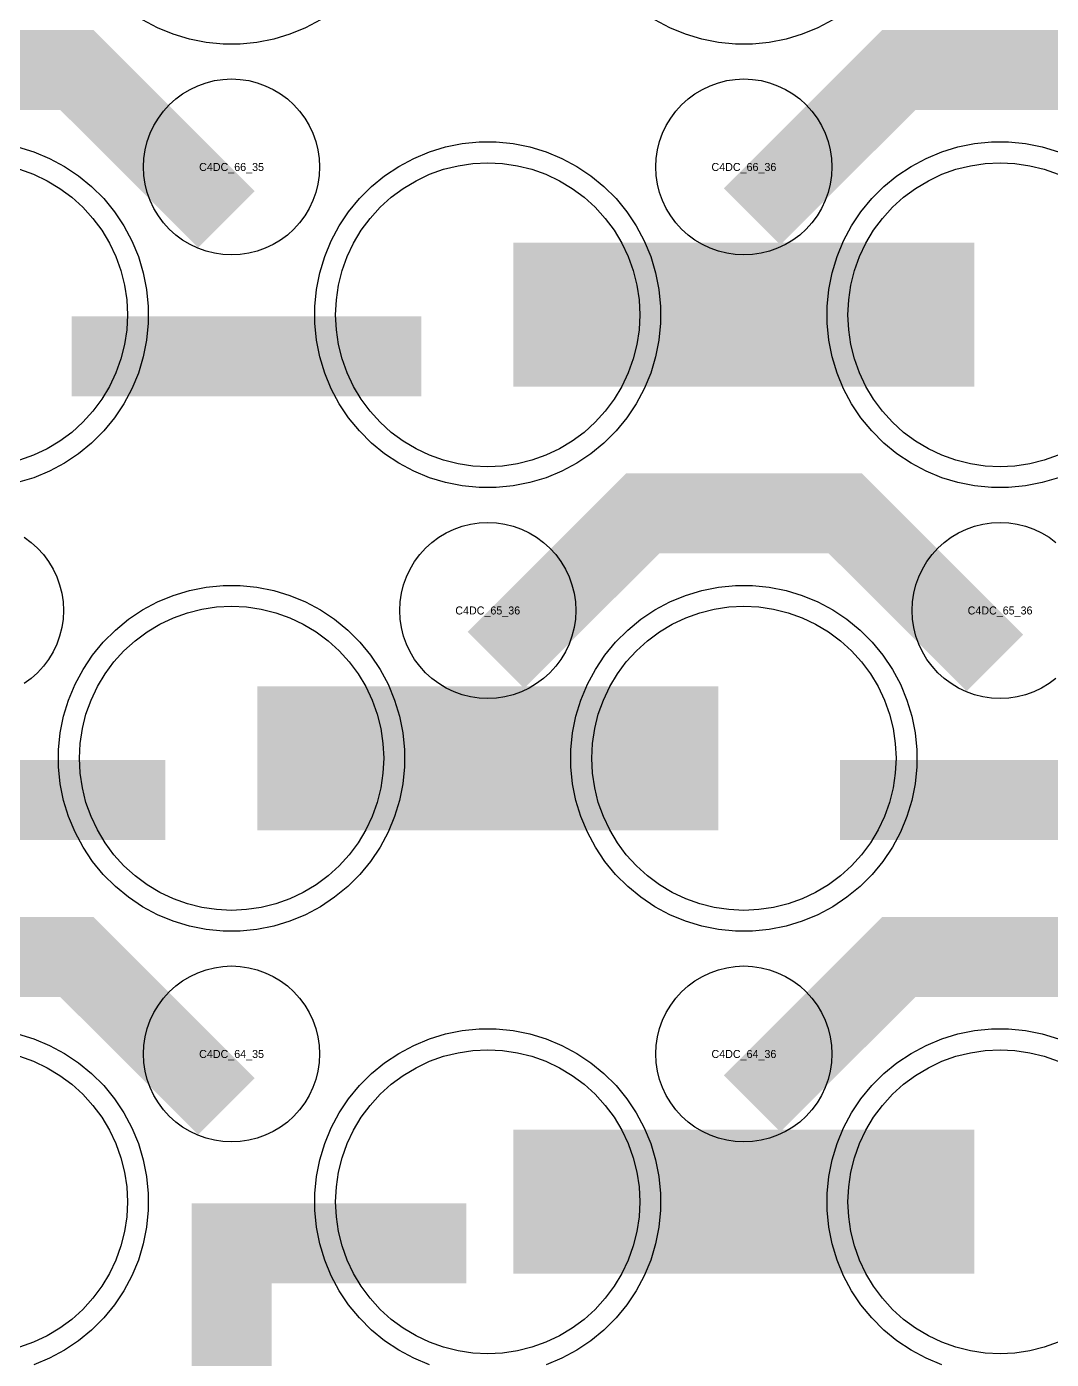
# Model space of a CAD drawing. Extents: x -11880 to 11880, y -14992 to 14992.
# Drawn here: x -624 to -304, y -6020.7 to -5604.3 of the extents above; entities that cross this region are included whole.
import ezdxf
from ezdxf.enums import TextEntityAlignment as Align

# ---------------------------------------------------------------- set-up
doc = ezdxf.new("R2010")
doc.units = 0
doc.header["$MEASUREMENT"] = 0
for name, color, linetype in [('GDS_775_DT_237', 138, 'CONTINUOUS'), ('RDL1_FS', 34, 'CONTINUOUS'), ('RDL_BS', 160, 'CONTINUOUS')]:
    doc.layers.add(name, color=color, linetype=linetype)

msp = doc.modelspace()

# ---------------------------------------------------------------- linework, layer by layer
at = {"layer": 'RDL1_FS', "color": 241, "true_color": 0xf7abae}
for points in [[(-626.209, -5648.871), (-621.819, -5650.443), (-617.605, -5652.435), (-613.605, -5654.833), (-609.86, -5657.611), (-606.406, -5660.741), (-603.276, -5664.195), (-600.498, -5667.94), (-598.1, -5671.94), (-596.108, -5676.154), (-594.536, -5680.544), (-593.404, -5685.067), (-592.72, -5689.678), (-592.491, -5694.335), (-592.72, -5698.992), (-593.404, -5703.603), (-594.536, -5708.126), (-596.108, -5712.516), (-598.1, -5716.73), (-600.498, -5720.73), (-603.276, -5724.475), (-606.406, -5727.929), (-609.86, -5731.059), (-613.605, -5733.837), (-617.605, -5736.235), (-621.819, -5738.227), (-626.209, -5739.799)], [(-301.819, -5738.227), (-306.209, -5739.799), (-310.732, -5740.931), (-315.343, -5741.615), (-320, -5741.844), (-324.657, -5741.615), (-329.268, -5740.931), (-333.791, -5739.799), (-338.181, -5738.227), (-342.395, -5736.235), (-346.395, -5733.837), (-350.14, -5731.059), (-353.594, -5727.929), (-356.724, -5724.475), (-359.502, -5720.73), (-361.9, -5716.73), (-363.892, -5712.516), (-365.464, -5708.126), (-366.596, -5703.603), (-367.28, -5698.992), (-367.509, -5694.335), (-367.28, -5689.678), (-366.596, -5685.067), (-365.464, -5680.544), (-363.892, -5676.154), (-361.9, -5671.94), (-359.502, -5667.94), (-356.724, -5664.195), (-353.594, -5660.741), (-350.14, -5657.611), (-346.395, -5654.833), (-342.395, -5652.435), (-338.181, -5650.443), (-333.791, -5648.871), (-329.268, -5647.739), (-324.657, -5647.055), (-320, -5646.826), (-315.343, -5647.055), (-310.732, -5647.739), (-306.209, -5648.871), (-301.819, -5650.443)], [(-626.209, -5926.001), (-621.819, -5927.573), (-617.605, -5929.565), (-613.605, -5931.963), (-609.86, -5934.741), (-606.406, -5937.871), (-603.276, -5941.325), (-600.498, -5945.07), (-598.1, -5949.07), (-596.108, -5953.284), (-594.536, -5957.674), (-593.404, -5962.197), (-592.72, -5966.808), (-592.491, -5971.465), (-592.72, -5976.122), (-593.404, -5980.733), (-594.536, -5985.256), (-596.108, -5989.646), (-598.1, -5993.86), (-600.498, -5997.86), (-603.276, -6001.605), (-606.406, -6005.059), (-609.86, -6008.189), (-613.605, -6010.967), (-617.605, -6013.365), (-621.819, -6015.357), (-626.209, -6016.929)]]:
    msp.add_lwpolyline(points, dxfattribs=at)
for points in [[(-480, -5741.844), (-484.657, -5741.615), (-489.268, -5740.931), (-493.791, -5739.799), (-498.181, -5738.227), (-502.395, -5736.235), (-506.395, -5733.837), (-510.14, -5731.059), (-513.594, -5727.929), (-516.724, -5724.475), (-519.502, -5720.73), (-521.9, -5716.73), (-523.892, -5712.516), (-525.464, -5708.126), (-526.596, -5703.603), (-527.28, -5698.992), (-527.509, -5694.335), (-527.28, -5689.678), (-526.596, -5685.067), (-525.464, -5680.544), (-523.892, -5676.154), (-521.9, -5671.94), (-519.502, -5667.94), (-516.724, -5664.195), (-513.594, -5660.741), (-510.14, -5657.611), (-506.395, -5654.833), (-502.395, -5652.435), (-498.181, -5650.443), (-493.791, -5648.871), (-489.268, -5647.739), (-484.657, -5647.055), (-480, -5646.826), (-475.343, -5647.055), (-470.732, -5647.739), (-466.209, -5648.871), (-461.819, -5650.443), (-457.605, -5652.435), (-453.605, -5654.833), (-449.86, -5657.611), (-446.406, -5660.741), (-443.276, -5664.195), (-440.498, -5667.94), (-438.1, -5671.94), (-436.108, -5676.154), (-434.536, -5680.544), (-433.404, -5685.067), (-432.72, -5689.678), (-432.491, -5694.335), (-432.72, -5698.992), (-433.404, -5703.603), (-434.536, -5708.126), (-436.108, -5712.516), (-438.1, -5716.73), (-440.498, -5720.73), (-443.276, -5724.475), (-446.406, -5727.929), (-449.86, -5731.059), (-453.605, -5733.837), (-457.605, -5736.235), (-461.819, -5738.227), (-466.209, -5739.799), (-470.732, -5740.931), (-475.343, -5741.615)], [(-560, -5880.409), (-564.657, -5880.18), (-569.268, -5879.496), (-573.791, -5878.364), (-578.181, -5876.792), (-582.395, -5874.8), (-586.395, -5872.402), (-590.14, -5869.624), (-593.594, -5866.494), (-596.724, -5863.04), (-599.502, -5859.295), (-601.9, -5855.295), (-603.892, -5851.081), (-605.464, -5846.691), (-606.596, -5842.168), (-607.28, -5837.557), (-607.509, -5832.9), (-607.28, -5828.243), (-606.596, -5823.632), (-605.464, -5819.109), (-603.892, -5814.719), (-601.9, -5810.505), (-599.502, -5806.505), (-596.724, -5802.76), (-593.594, -5799.306), (-590.14, -5796.176), (-586.395, -5793.398), (-582.395, -5791), (-578.181, -5789.008), (-573.791, -5787.436), (-569.268, -5786.304), (-564.657, -5785.62), (-560, -5785.391), (-555.343, -5785.62), (-550.732, -5786.304), (-546.209, -5787.436), (-541.819, -5789.008), (-537.605, -5791), (-533.605, -5793.398), (-529.86, -5796.176), (-526.406, -5799.306), (-523.276, -5802.76), (-520.498, -5806.505), (-518.1, -5810.505), (-516.108, -5814.719), (-514.536, -5819.109), (-513.404, -5823.632), (-512.72, -5828.243), (-512.491, -5832.9), (-512.72, -5837.557), (-513.404, -5842.168), (-514.536, -5846.691), (-516.108, -5851.081), (-518.1, -5855.295), (-520.498, -5859.295), (-523.276, -5863.04), (-526.406, -5866.494), (-529.86, -5869.624), (-533.605, -5872.402), (-537.605, -5874.8), (-541.819, -5876.792), (-546.209, -5878.364), (-550.732, -5879.496), (-555.343, -5880.18)], [(-400, -5880.409), (-404.657, -5880.18), (-409.268, -5879.496), (-413.791, -5878.364), (-418.181, -5876.792), (-422.395, -5874.8), (-426.395, -5872.402), (-430.14, -5869.624), (-433.594, -5866.494), (-436.724, -5863.04), (-439.502, -5859.295), (-441.9, -5855.295), (-443.892, -5851.081), (-445.464, -5846.691), (-446.596, -5842.168), (-447.28, -5837.557), (-447.509, -5832.9), (-447.28, -5828.243), (-446.596, -5823.632), (-445.464, -5819.109), (-443.892, -5814.719), (-441.9, -5810.505), (-439.502, -5806.505), (-436.724, -5802.76), (-433.594, -5799.306), (-430.14, -5796.176), (-426.395, -5793.398), (-422.395, -5791), (-418.181, -5789.008), (-413.791, -5787.436), (-409.268, -5786.304), (-404.657, -5785.62), (-400, -5785.391), (-395.343, -5785.62), (-390.732, -5786.304), (-386.209, -5787.436), (-381.819, -5789.008), (-377.605, -5791), (-373.605, -5793.398), (-369.86, -5796.176), (-366.406, -5799.306), (-363.276, -5802.76), (-360.498, -5806.505), (-358.1, -5810.505), (-356.108, -5814.719), (-354.536, -5819.109), (-353.404, -5823.632), (-352.72, -5828.243), (-352.491, -5832.9), (-352.72, -5837.557), (-353.404, -5842.168), (-354.536, -5846.691), (-356.108, -5851.081), (-358.1, -5855.295), (-360.498, -5859.295), (-363.276, -5863.04), (-366.406, -5866.494), (-369.86, -5869.624), (-373.605, -5872.402), (-377.605, -5874.8), (-381.819, -5876.792), (-386.209, -5878.364), (-390.732, -5879.496), (-395.343, -5880.18)]]:
    msp.add_lwpolyline(points, close=True, dxfattribs=at)
for points in [[(-471.998, -5694.335, 45, 45, 0), (-399.998, -5694.335, 45, 45, 0)], [(-399.998, -5694.335, 45, 45, 0), (-327.998, -5694.335, 45, 45, 0)], [(-551.998, -5832.9, 45, 45, 0), (-479.998, -5832.9, 45, 45, 0)], [(-479.998, -5832.9, 45, 45, 0), (-407.998, -5832.9, 45, 45, 0)]]:
    msp.add_lwpolyline(points, format="xyseb", dxfattribs=at)
at = {"layer": 'RDL1_FS'}
msp.add_lwpolyline([(-480, -6018.974), (-484.657, -6018.745), (-489.268, -6018.061), (-493.791, -6016.929), (-498.181, -6015.357), (-502.395, -6013.365), (-506.395, -6010.967), (-510.14, -6008.189), (-513.594, -6005.059), (-516.724, -6001.605), (-519.502, -5997.86), (-521.9, -5993.86), (-523.892, -5989.646), (-525.464, -5985.256), (-526.596, -5980.733), (-527.28, -5976.122), (-527.509, -5971.465), (-527.28, -5966.808), (-526.596, -5962.197), (-525.464, -5957.674), (-523.892, -5953.284), (-521.9, -5949.07), (-519.502, -5945.07), (-516.724, -5941.325), (-513.594, -5937.871), (-510.14, -5934.741), (-506.395, -5931.963), (-502.395, -5929.565), (-498.181, -5927.573), (-493.791, -5926.001), (-489.268, -5924.869), (-484.657, -5924.185), (-480, -5923.956), (-475.343, -5924.185), (-470.732, -5924.869), (-466.209, -5926.001), (-461.819, -5927.573), (-457.605, -5929.565), (-453.605, -5931.963), (-449.86, -5934.741), (-446.406, -5937.871), (-443.276, -5941.325), (-440.498, -5945.07), (-438.1, -5949.07), (-436.108, -5953.284), (-434.536, -5957.674), (-433.404, -5962.197), (-432.72, -5966.808), (-432.491, -5971.465), (-432.72, -5976.122), (-433.404, -5980.733), (-434.536, -5985.256), (-436.108, -5989.646), (-438.1, -5993.86), (-440.498, -5997.86), (-443.276, -6001.605), (-446.406, -6005.059), (-449.86, -6008.189), (-453.605, -6010.967), (-457.605, -6013.365), (-461.819, -6015.357), (-466.209, -6016.929), (-470.732, -6018.061), (-475.343, -6018.745)], close=True, dxfattribs=at)
msp.add_lwpolyline([(-301.819, -6015.357), (-306.209, -6016.929), (-310.732, -6018.061), (-315.343, -6018.745), (-320, -6018.974), (-324.657, -6018.745), (-329.268, -6018.061), (-333.791, -6016.929), (-338.181, -6015.357), (-342.395, -6013.365), (-346.395, -6010.967), (-350.14, -6008.189), (-353.594, -6005.059), (-356.724, -6001.605), (-359.502, -5997.86), (-361.9, -5993.86), (-363.892, -5989.646), (-365.464, -5985.256), (-366.596, -5980.733), (-367.28, -5976.122), (-367.509, -5971.465), (-367.28, -5966.808), (-366.596, -5962.197), (-365.464, -5957.674), (-363.892, -5953.284), (-361.9, -5949.07), (-359.502, -5945.07), (-356.724, -5941.325), (-353.594, -5937.871), (-350.14, -5934.741), (-346.395, -5931.963), (-342.395, -5929.565), (-338.181, -5927.573), (-333.791, -5926.001), (-329.268, -5924.869), (-324.657, -5924.185), (-320, -5923.956), (-315.343, -5924.185), (-310.732, -5924.869), (-306.209, -5926.001), (-301.819, -5927.573)], dxfattribs=at)
for points in [[(-471.998, -5971.465, 45, 45, 0), (-399.998, -5971.465, 45, 45, 0)], [(-399.998, -5971.465, 45, 45, 0), (-327.998, -5971.465, 45, 45, 0)]]:
    msp.add_lwpolyline(points, format="xyseb", dxfattribs=at)
at = {"layer": 'RDL_BS'}
for points in [[(-532.223, -5602.153), (-536.885, -5604.645), (-541.795, -5606.676), (-546.835, -5608.207), (-552.062, -5609.253), (-557.356, -5609.77), (-562.644, -5609.77), (-567.938, -5609.253), (-573.165, -5608.207), (-578.205, -5606.676), (-583.115, -5604.645), (-587.777, -5602.153)], [(-372.223, -5602.153), (-376.885, -5604.645), (-381.795, -5606.676), (-386.835, -5608.207), (-392.062, -5609.253), (-397.356, -5609.77), (-402.644, -5609.77), (-407.938, -5609.253), (-413.165, -5608.207), (-418.205, -5606.676), (-423.115, -5604.645), (-427.777, -5602.153)], [(-302.557, -5807.966), (-304.72, -5809.569), (-307.044, -5810.962), (-309.481, -5812.114), (-312.016, -5813.021), (-314.635, -5813.678), (-317.307, -5814.074), (-320, -5814.206), (-322.693, -5814.074), (-325.365, -5813.678), (-327.984, -5813.021), (-330.519, -5812.114), (-332.956, -5810.962), (-335.28, -5809.569), (-337.443, -5807.966), (-339.442, -5806.154), (-341.254, -5804.155), (-342.857, -5801.992), (-344.25, -5799.668), (-345.402, -5797.231), (-346.309, -5794.696), (-346.966, -5792.077), (-347.362, -5789.405), (-347.494, -5786.712), (-347.362, -5784.019), (-346.966, -5781.347), (-346.309, -5778.728), (-345.402, -5776.193), (-344.25, -5773.756), (-342.857, -5771.432), (-341.254, -5769.269), (-339.442, -5767.27), (-337.443, -5765.458), (-335.28, -5763.855), (-332.956, -5762.462), (-330.519, -5761.31), (-327.984, -5760.403), (-325.365, -5759.746), (-322.693, -5759.35), (-320, -5759.218), (-317.307, -5759.35), (-314.635, -5759.746), (-312.016, -5760.403), (-309.481, -5761.31), (-307.044, -5762.462), (-304.72, -5763.855), (-302.557, -5765.458)], [(-624.72, -5763.855), (-622.557, -5765.458), (-620.558, -5767.27), (-618.746, -5769.269), (-617.143, -5771.432), (-615.75, -5773.756), (-614.598, -5776.193), (-613.691, -5778.728), (-613.034, -5781.347), (-612.638, -5784.019), (-612.506, -5786.712), (-612.638, -5789.405), (-613.034, -5792.077), (-613.691, -5794.696), (-614.598, -5797.231), (-615.75, -5799.668), (-617.143, -5801.992), (-618.746, -5804.155), (-620.558, -5806.154), (-622.557, -5807.966), (-624.72, -5809.569)], [(-498.205, -6022.371), (-503.115, -6020.34), (-507.777, -6017.848), (-512.191, -6014.901), (-516.292, -6011.539), (-520.074, -6007.757), (-523.436, -6003.656), (-526.383, -5999.242), (-528.875, -5994.58), (-530.906, -5989.67), (-532.437, -5984.63), (-533.483, -5979.403), (-534, -5974.109), (-534, -5968.821), (-533.483, -5963.527), (-532.437, -5958.3), (-530.906, -5953.26), (-528.875, -5948.35), (-526.383, -5943.688), (-523.436, -5939.274), (-520.074, -5935.173), (-516.292, -5931.391), (-512.191, -5928.029), (-507.777, -5925.082), (-503.115, -5922.59), (-498.205, -5920.559), (-493.165, -5919.028), (-487.938, -5917.982), (-482.644, -5917.465), (-477.356, -5917.465), (-472.062, -5917.982), (-466.835, -5919.028), (-461.795, -5920.559), (-456.885, -5922.59), (-452.223, -5925.082), (-447.809, -5928.029), (-443.708, -5931.391), (-439.926, -5935.173), (-436.564, -5939.274), (-433.617, -5943.688), (-431.125, -5948.35), (-429.094, -5953.26), (-427.563, -5958.3), (-426.517, -5963.527), (-426, -5968.821), (-426, -5974.109), (-426.517, -5979.403), (-427.563, -5984.63), (-429.094, -5989.67), (-431.125, -5994.58), (-433.617, -5999.242), (-436.564, -6003.656), (-439.926, -6007.757), (-443.708, -6011.539), (-447.809, -6014.901), (-452.223, -6017.848), (-456.885, -6020.34), (-461.795, -6022.371)], [(-338.205, -6022.371), (-343.115, -6020.34), (-347.777, -6017.848), (-352.191, -6014.901), (-356.292, -6011.539), (-360.074, -6007.757), (-363.436, -6003.656), (-366.383, -5999.242), (-368.875, -5994.58), (-370.906, -5989.67), (-372.437, -5984.63), (-373.483, -5979.403), (-374, -5974.109), (-374, -5968.821), (-373.483, -5963.527), (-372.437, -5958.3), (-370.906, -5953.26), (-368.875, -5948.35), (-366.383, -5943.688), (-363.436, -5939.274), (-360.074, -5935.173), (-356.292, -5931.391), (-352.191, -5928.029), (-347.777, -5925.082), (-343.115, -5922.59), (-338.205, -5920.559), (-333.165, -5919.028), (-327.938, -5917.982), (-322.644, -5917.465), (-317.356, -5917.465), (-312.062, -5917.982), (-306.835, -5919.028), (-301.795, -5920.559)]]:
    msp.add_lwpolyline(points, dxfattribs=at)
for points in [[(-561.599, -5664.548, 25, 25, 0), (-608.313, -5617.834, 25, 25, 0), (-638.071, -5617.834, 25, 25, 0)], [(-397.438, -5663.649, 25, 25, 0), (-351.623, -5617.834, 25, 25, 0), (-318.07, -5617.834, 25, 25, 0)], [(-241.599, -5664.548, 25, 25, 0), (-288.313, -5617.834, 25, 25, 0), (-318.071, -5617.834, 25, 25, 0)], [(-477.438, -5802.214, 25, 25, 0), (-431.623, -5756.399, 25, 25, 0), (-398.07, -5756.399, 25, 25, 0)], [(-321.599, -5803.113, 25, 25, 0), (-368.313, -5756.399, 25, 25, 0), (-398.071, -5756.399, 25, 25, 0)], [(-561.599, -5941.678, 25, 25, 0), (-608.313, -5894.964, 25, 25, 0), (-638.071, -5894.964, 25, 25, 0)], [(-397.438, -5940.779, 25, 25, 0), (-351.623, -5894.964, 25, 25, 0), (-318.07, -5894.964, 25, 25, 0)], [(-241.599, -5941.678, 25, 25, 0), (-288.313, -5894.964, 25, 25, 0), (-318.071, -5894.964, 25, 25, 0)], [(-560, -6078.75, 25, 25, 0), (-560, -5971.973, 25, 25, 0)], [(-572.5, -5984.473, 25, 25, 0), (-486.667, -5984.473, 25, 25, 0)], [(-532.944, -5984.473, 25, 25, 0), (-491.74, -5984.473, 25, 25, 0)], [(-560, -6002.442, 25, 25, 0), (-560, -6048.062, 25, 25, 0)]]:
    msp.add_lwpolyline(points, format="xyseb", dxfattribs=at)
for points in [[(-560, -5675.641), (-562.693, -5675.509), (-565.365, -5675.113), (-567.984, -5674.456), (-570.519, -5673.549), (-572.956, -5672.397), (-575.28, -5671.004), (-577.443, -5669.401), (-579.442, -5667.589), (-581.254, -5665.59), (-582.857, -5663.427), (-584.25, -5661.103), (-585.402, -5658.666), (-586.309, -5656.131), (-586.966, -5653.512), (-587.362, -5650.84), (-587.494, -5648.147), (-587.362, -5645.454), (-586.966, -5642.782), (-586.309, -5640.163), (-585.402, -5637.628), (-584.25, -5635.191), (-582.857, -5632.867), (-581.254, -5630.704), (-579.442, -5628.705), (-577.443, -5626.893), (-575.28, -5625.29), (-572.956, -5623.897), (-570.519, -5622.745), (-567.984, -5621.838), (-565.365, -5621.181), (-562.693, -5620.785), (-560, -5620.653), (-557.307, -5620.785), (-554.635, -5621.181), (-552.016, -5621.838), (-549.481, -5622.745), (-547.044, -5623.897), (-544.72, -5625.29), (-542.557, -5626.893), (-540.558, -5628.705), (-538.746, -5630.704), (-537.143, -5632.867), (-535.75, -5635.191), (-534.598, -5637.628), (-533.691, -5640.163), (-533.034, -5642.782), (-532.638, -5645.454), (-532.506, -5648.147), (-532.638, -5650.84), (-533.034, -5653.512), (-533.691, -5656.131), (-534.598, -5658.666), (-535.75, -5661.103), (-537.143, -5663.427), (-538.746, -5665.59), (-540.558, -5667.589), (-542.557, -5669.401), (-544.72, -5671.004), (-547.044, -5672.397), (-549.481, -5673.549), (-552.016, -5674.456), (-554.635, -5675.113), (-557.307, -5675.509)], [(-400, -5675.641), (-402.693, -5675.509), (-405.365, -5675.113), (-407.984, -5674.456), (-410.519, -5673.549), (-412.956, -5672.397), (-415.28, -5671.004), (-417.443, -5669.401), (-419.442, -5667.589), (-421.254, -5665.59), (-422.857, -5663.427), (-424.25, -5661.103), (-425.402, -5658.666), (-426.309, -5656.131), (-426.966, -5653.512), (-427.362, -5650.84), (-427.494, -5648.147), (-427.362, -5645.454), (-426.966, -5642.782), (-426.309, -5640.163), (-425.402, -5637.628), (-424.25, -5635.191), (-422.857, -5632.867), (-421.254, -5630.704), (-419.442, -5628.705), (-417.443, -5626.893), (-415.28, -5625.29), (-412.956, -5623.897), (-410.519, -5622.745), (-407.984, -5621.838), (-405.365, -5621.181), (-402.693, -5620.785), (-400, -5620.653), (-397.307, -5620.785), (-394.635, -5621.181), (-392.016, -5621.838), (-389.481, -5622.745), (-387.044, -5623.897), (-384.72, -5625.29), (-382.557, -5626.893), (-380.558, -5628.705), (-378.746, -5630.704), (-377.143, -5632.867), (-375.75, -5635.191), (-374.598, -5637.628), (-373.691, -5640.163), (-373.034, -5642.782), (-372.638, -5645.454), (-372.506, -5648.147), (-372.638, -5650.84), (-373.034, -5653.512), (-373.691, -5656.131), (-374.598, -5658.666), (-375.75, -5661.103), (-377.143, -5663.427), (-378.746, -5665.59), (-380.558, -5667.589), (-382.557, -5669.401), (-384.72, -5671.004), (-387.044, -5672.397), (-389.481, -5673.549), (-392.016, -5674.456), (-394.635, -5675.113), (-397.307, -5675.509)], [(-480, -5814.206), (-482.693, -5814.074), (-485.365, -5813.678), (-487.984, -5813.021), (-490.519, -5812.114), (-492.956, -5810.962), (-495.28, -5809.569), (-497.443, -5807.966), (-499.442, -5806.154), (-501.254, -5804.155), (-502.857, -5801.992), (-504.25, -5799.668), (-505.402, -5797.231), (-506.309, -5794.696), (-506.966, -5792.077), (-507.362, -5789.405), (-507.494, -5786.712), (-507.362, -5784.019), (-506.966, -5781.347), (-506.309, -5778.728), (-505.402, -5776.193), (-504.25, -5773.756), (-502.857, -5771.432), (-501.254, -5769.269), (-499.442, -5767.27), (-497.443, -5765.458), (-495.28, -5763.855), (-492.956, -5762.462), (-490.519, -5761.31), (-487.984, -5760.403), (-485.365, -5759.746), (-482.693, -5759.35), (-480, -5759.218), (-477.307, -5759.35), (-474.635, -5759.746), (-472.016, -5760.403), (-469.481, -5761.31), (-467.044, -5762.462), (-464.72, -5763.855), (-462.557, -5765.458), (-460.558, -5767.27), (-458.746, -5769.269), (-457.143, -5771.432), (-455.75, -5773.756), (-454.598, -5776.193), (-453.691, -5778.728), (-453.034, -5781.347), (-452.638, -5784.019), (-452.506, -5786.712), (-452.638, -5789.405), (-453.034, -5792.077), (-453.691, -5794.696), (-454.598, -5797.231), (-455.75, -5799.668), (-457.143, -5801.992), (-458.746, -5804.155), (-460.558, -5806.154), (-462.557, -5807.966), (-464.72, -5809.569), (-467.044, -5810.962), (-469.481, -5812.114), (-472.016, -5813.021), (-474.635, -5813.678), (-477.307, -5814.074)], [(-560, -5952.771), (-562.693, -5952.639), (-565.365, -5952.243), (-567.984, -5951.586), (-570.519, -5950.679), (-572.956, -5949.527), (-575.28, -5948.134), (-577.443, -5946.531), (-579.442, -5944.719), (-581.254, -5942.72), (-582.857, -5940.557), (-584.25, -5938.233), (-585.402, -5935.796), (-586.309, -5933.261), (-586.966, -5930.642), (-587.362, -5927.97), (-587.494, -5925.277), (-587.362, -5922.584), (-586.966, -5919.912), (-586.309, -5917.293), (-585.402, -5914.758), (-584.25, -5912.321), (-582.857, -5909.997), (-581.254, -5907.834), (-579.442, -5905.835), (-577.443, -5904.023), (-575.28, -5902.42), (-572.956, -5901.027), (-570.519, -5899.875), (-567.984, -5898.968), (-565.365, -5898.311), (-562.693, -5897.915), (-560, -5897.783), (-557.307, -5897.915), (-554.635, -5898.311), (-552.016, -5898.968), (-549.481, -5899.875), (-547.044, -5901.027), (-544.72, -5902.42), (-542.557, -5904.023), (-540.558, -5905.835), (-538.746, -5907.834), (-537.143, -5909.997), (-535.75, -5912.321), (-534.598, -5914.758), (-533.691, -5917.293), (-533.034, -5919.912), (-532.638, -5922.584), (-532.506, -5925.277), (-532.638, -5927.97), (-533.034, -5930.642), (-533.691, -5933.261), (-534.598, -5935.796), (-535.75, -5938.233), (-537.143, -5940.557), (-538.746, -5942.72), (-540.558, -5944.719), (-542.557, -5946.531), (-544.72, -5948.134), (-547.044, -5949.527), (-549.481, -5950.679), (-552.016, -5951.586), (-554.635, -5952.243), (-557.307, -5952.639)], [(-400, -5952.771), (-402.693, -5952.639), (-405.365, -5952.243), (-407.984, -5951.586), (-410.519, -5950.679), (-412.956, -5949.527), (-415.28, -5948.134), (-417.443, -5946.531), (-419.442, -5944.719), (-421.254, -5942.72), (-422.857, -5940.557), (-424.25, -5938.233), (-425.402, -5935.796), (-426.309, -5933.261), (-426.966, -5930.642), (-427.362, -5927.97), (-427.494, -5925.277), (-427.362, -5922.584), (-426.966, -5919.912), (-426.309, -5917.293), (-425.402, -5914.758), (-424.25, -5912.321), (-422.857, -5909.997), (-421.254, -5907.834), (-419.442, -5905.835), (-417.443, -5904.023), (-415.28, -5902.42), (-412.956, -5901.027), (-410.519, -5899.875), (-407.984, -5898.968), (-405.365, -5898.311), (-402.693, -5897.915), (-400, -5897.783), (-397.307, -5897.915), (-394.635, -5898.311), (-392.016, -5898.968), (-389.481, -5899.875), (-387.044, -5901.027), (-384.72, -5902.42), (-382.557, -5904.023), (-380.558, -5905.835), (-378.746, -5907.834), (-377.143, -5909.997), (-375.75, -5912.321), (-374.598, -5914.758), (-373.691, -5917.293), (-373.034, -5919.912), (-372.638, -5922.584), (-372.506, -5925.277), (-372.638, -5927.97), (-373.034, -5930.642), (-373.691, -5933.261), (-374.598, -5935.796), (-375.75, -5938.233), (-377.143, -5940.557), (-378.746, -5942.72), (-380.558, -5944.719), (-382.557, -5946.531), (-384.72, -5948.134), (-387.044, -5949.527), (-389.481, -5950.679), (-392.016, -5951.586), (-394.635, -5952.243), (-397.307, -5952.639)]]:
    msp.add_lwpolyline(points, close=True, dxfattribs=at)
at = {"layer": 'RDL_BS', "color": 241, "true_color": 0xf7abae}
for points in [[(-626.835, -5641.898), (-621.795, -5643.429), (-616.885, -5645.46), (-612.223, -5647.952), (-607.809, -5650.899), (-603.708, -5654.261), (-599.926, -5658.043), (-596.564, -5662.144), (-593.617, -5666.558), (-591.125, -5671.22), (-589.094, -5676.13), (-587.563, -5681.17), (-586.517, -5686.397), (-586, -5691.691), (-586, -5696.979), (-586.517, -5702.273), (-587.563, -5707.5), (-589.094, -5712.54), (-591.125, -5717.45), (-593.617, -5722.112), (-596.564, -5726.526), (-599.926, -5730.627), (-603.708, -5734.409), (-607.809, -5737.771), (-612.223, -5740.718), (-616.885, -5743.21), (-621.795, -5745.241), (-626.835, -5746.772)], [(-301.795, -5745.241), (-306.835, -5746.772), (-312.062, -5747.818), (-317.356, -5748.335), (-322.644, -5748.335), (-327.938, -5747.818), (-333.165, -5746.772), (-338.205, -5745.241), (-343.115, -5743.21), (-347.777, -5740.718), (-352.191, -5737.771), (-356.292, -5734.409), (-360.074, -5730.627), (-363.436, -5726.526), (-366.383, -5722.112), (-368.875, -5717.45), (-370.906, -5712.54), (-372.437, -5707.5), (-373.483, -5702.273), (-374, -5696.979), (-374, -5691.691), (-373.483, -5686.397), (-372.437, -5681.17), (-370.906, -5676.13), (-368.875, -5671.22), (-366.383, -5666.558), (-363.436, -5662.144), (-360.074, -5658.043), (-356.292, -5654.261), (-352.191, -5650.899), (-347.777, -5647.952), (-343.115, -5645.46), (-338.205, -5643.429), (-333.165, -5641.898), (-327.938, -5640.852), (-322.644, -5640.335), (-317.356, -5640.335), (-312.062, -5640.852), (-306.835, -5641.898), (-301.795, -5643.429)], [(-626.835, -5919.028), (-621.795, -5920.559), (-616.885, -5922.59), (-612.223, -5925.082), (-607.809, -5928.029), (-603.708, -5931.391), (-599.926, -5935.173), (-596.564, -5939.274), (-593.617, -5943.688), (-591.125, -5948.35), (-589.094, -5953.26), (-587.563, -5958.3), (-586.517, -5963.527), (-586, -5968.821), (-586, -5974.109), (-586.517, -5979.403), (-587.563, -5984.63), (-589.094, -5989.67), (-591.125, -5994.58), (-593.617, -5999.242), (-596.564, -6003.656), (-599.926, -6007.757), (-603.708, -6011.539), (-607.809, -6014.901), (-612.223, -6017.848), (-616.885, -6020.34), (-621.795, -6022.371)]]:
    msp.add_lwpolyline(points, dxfattribs=at)
for points in [[(-482.644, -5748.335), (-487.938, -5747.818), (-493.165, -5746.772), (-498.205, -5745.241), (-503.115, -5743.21), (-507.777, -5740.718), (-512.191, -5737.771), (-516.292, -5734.409), (-520.074, -5730.627), (-523.436, -5726.526), (-526.383, -5722.112), (-528.875, -5717.45), (-530.906, -5712.54), (-532.437, -5707.5), (-533.483, -5702.273), (-534, -5696.979), (-534, -5691.691), (-533.483, -5686.397), (-532.437, -5681.17), (-530.906, -5676.13), (-528.875, -5671.22), (-526.383, -5666.558), (-523.436, -5662.144), (-520.074, -5658.043), (-516.292, -5654.261), (-512.191, -5650.899), (-507.777, -5647.952), (-503.115, -5645.46), (-498.205, -5643.429), (-493.165, -5641.898), (-487.938, -5640.852), (-482.644, -5640.335), (-477.356, -5640.335), (-472.062, -5640.852), (-466.835, -5641.898), (-461.795, -5643.429), (-456.885, -5645.46), (-452.223, -5647.952), (-447.809, -5650.899), (-443.708, -5654.261), (-439.926, -5658.043), (-436.564, -5662.144), (-433.617, -5666.558), (-431.125, -5671.22), (-429.094, -5676.13), (-427.563, -5681.17), (-426.517, -5686.397), (-426, -5691.691), (-426, -5696.979), (-426.517, -5702.273), (-427.563, -5707.5), (-429.094, -5712.54), (-431.125, -5717.45), (-433.617, -5722.112), (-436.564, -5726.526), (-439.926, -5730.627), (-443.708, -5734.409), (-447.809, -5737.771), (-452.223, -5740.718), (-456.885, -5743.21), (-461.795, -5745.241), (-466.835, -5746.772), (-472.062, -5747.818), (-477.356, -5748.335)], [(-562.644, -5886.9), (-567.938, -5886.383), (-573.165, -5885.337), (-578.205, -5883.806), (-583.115, -5881.775), (-587.777, -5879.283), (-592.191, -5876.336), (-596.292, -5872.974), (-600.074, -5869.192), (-603.436, -5865.091), (-606.383, -5860.677), (-608.875, -5856.015), (-610.906, -5851.105), (-612.437, -5846.065), (-613.483, -5840.838), (-614, -5835.544), (-614, -5830.256), (-613.483, -5824.962), (-612.437, -5819.735), (-610.906, -5814.695), (-608.875, -5809.785), (-606.383, -5805.123), (-603.436, -5800.709), (-600.074, -5796.608), (-596.292, -5792.826), (-592.191, -5789.464), (-587.777, -5786.517), (-583.115, -5784.025), (-578.205, -5781.994), (-573.165, -5780.463), (-567.938, -5779.417), (-562.644, -5778.9), (-557.356, -5778.9), (-552.062, -5779.417), (-546.835, -5780.463), (-541.795, -5781.994), (-536.885, -5784.025), (-532.223, -5786.517), (-527.809, -5789.464), (-523.708, -5792.826), (-519.926, -5796.608), (-516.564, -5800.709), (-513.617, -5805.123), (-511.125, -5809.785), (-509.094, -5814.695), (-507.563, -5819.735), (-506.517, -5824.962), (-506, -5830.256), (-506, -5835.544), (-506.517, -5840.838), (-507.563, -5846.065), (-509.094, -5851.105), (-511.125, -5856.015), (-513.617, -5860.677), (-516.564, -5865.091), (-519.926, -5869.192), (-523.708, -5872.974), (-527.809, -5876.336), (-532.223, -5879.283), (-536.885, -5881.775), (-541.795, -5883.806), (-546.835, -5885.337), (-552.062, -5886.383), (-557.356, -5886.9)], [(-402.644, -5886.9), (-407.938, -5886.383), (-413.165, -5885.337), (-418.205, -5883.806), (-423.115, -5881.775), (-427.777, -5879.283), (-432.191, -5876.336), (-436.292, -5872.974), (-440.074, -5869.192), (-443.436, -5865.091), (-446.383, -5860.677), (-448.875, -5856.015), (-450.906, -5851.105), (-452.437, -5846.065), (-453.483, -5840.838), (-454, -5835.544), (-454, -5830.256), (-453.483, -5824.962), (-452.437, -5819.735), (-450.906, -5814.695), (-448.875, -5809.785), (-446.383, -5805.123), (-443.436, -5800.709), (-440.074, -5796.608), (-436.292, -5792.826), (-432.191, -5789.464), (-427.777, -5786.517), (-423.115, -5784.025), (-418.205, -5781.994), (-413.165, -5780.463), (-407.938, -5779.417), (-402.644, -5778.9), (-397.356, -5778.9), (-392.062, -5779.417), (-386.835, -5780.463), (-381.795, -5781.994), (-376.885, -5784.025), (-372.223, -5786.517), (-367.809, -5789.464), (-363.708, -5792.826), (-359.926, -5796.608), (-356.564, -5800.709), (-353.617, -5805.123), (-351.125, -5809.785), (-349.094, -5814.695), (-347.563, -5819.735), (-346.517, -5824.962), (-346, -5830.256), (-346, -5835.544), (-346.517, -5840.838), (-347.563, -5846.065), (-349.094, -5851.105), (-351.125, -5856.015), (-353.617, -5860.677), (-356.564, -5865.091), (-359.926, -5869.192), (-363.708, -5872.974), (-367.809, -5876.336), (-372.223, -5879.283), (-376.885, -5881.775), (-381.795, -5883.806), (-386.835, -5885.337), (-392.062, -5886.383), (-397.356, -5886.9)]]:
    msp.add_lwpolyline(points, close=True, dxfattribs=at)
for points in [[(-609.984, -5707.348, 25, 25, 0), (-500.719, -5707.348, 25, 25, 0)], [(-689.984, -5845.913, 25, 25, 0), (-580.719, -5845.913, 25, 25, 0)], [(-369.984, -5845.913, 25, 25, 0), (-260.719, -5845.913, 25, 25, 0)]]:
    msp.add_lwpolyline(points, format="xyseb", dxfattribs=at)

# ---------------------------------------------------------------- texts
at = {"layer": 'GDS_775_DT_237'}
for s, p in [('C4DC_66_35', (-560, -5648.147)), ('C4DC_66_35', (-560, -5648.147)), ('C4DC_66_36', (-400, -5648.147)), ('C4DC_66_36', (-400, -5648.147)), ('C4DC_65_36', (-480, -5786.712)), ('C4DC_65_36', (-480, -5786.712)), ('C4DC_65_36', (-320, -5786.712)), ('C4DC_65_36', (-320, -5786.712)), ('C4DC_64_35', (-560, -5925.277)), ('C4DC_64_35', (-560, -5925.277)), ('C4DC_64_36', (-400, -5925.277)), ('C4DC_64_36', (-400, -5925.277))]:
    msp.add_text(s, height=2.5, dxfattribs=at).set_placement(p, align=Align.MIDDLE_CENTER)

doc.saveas('drawing.dxf')
